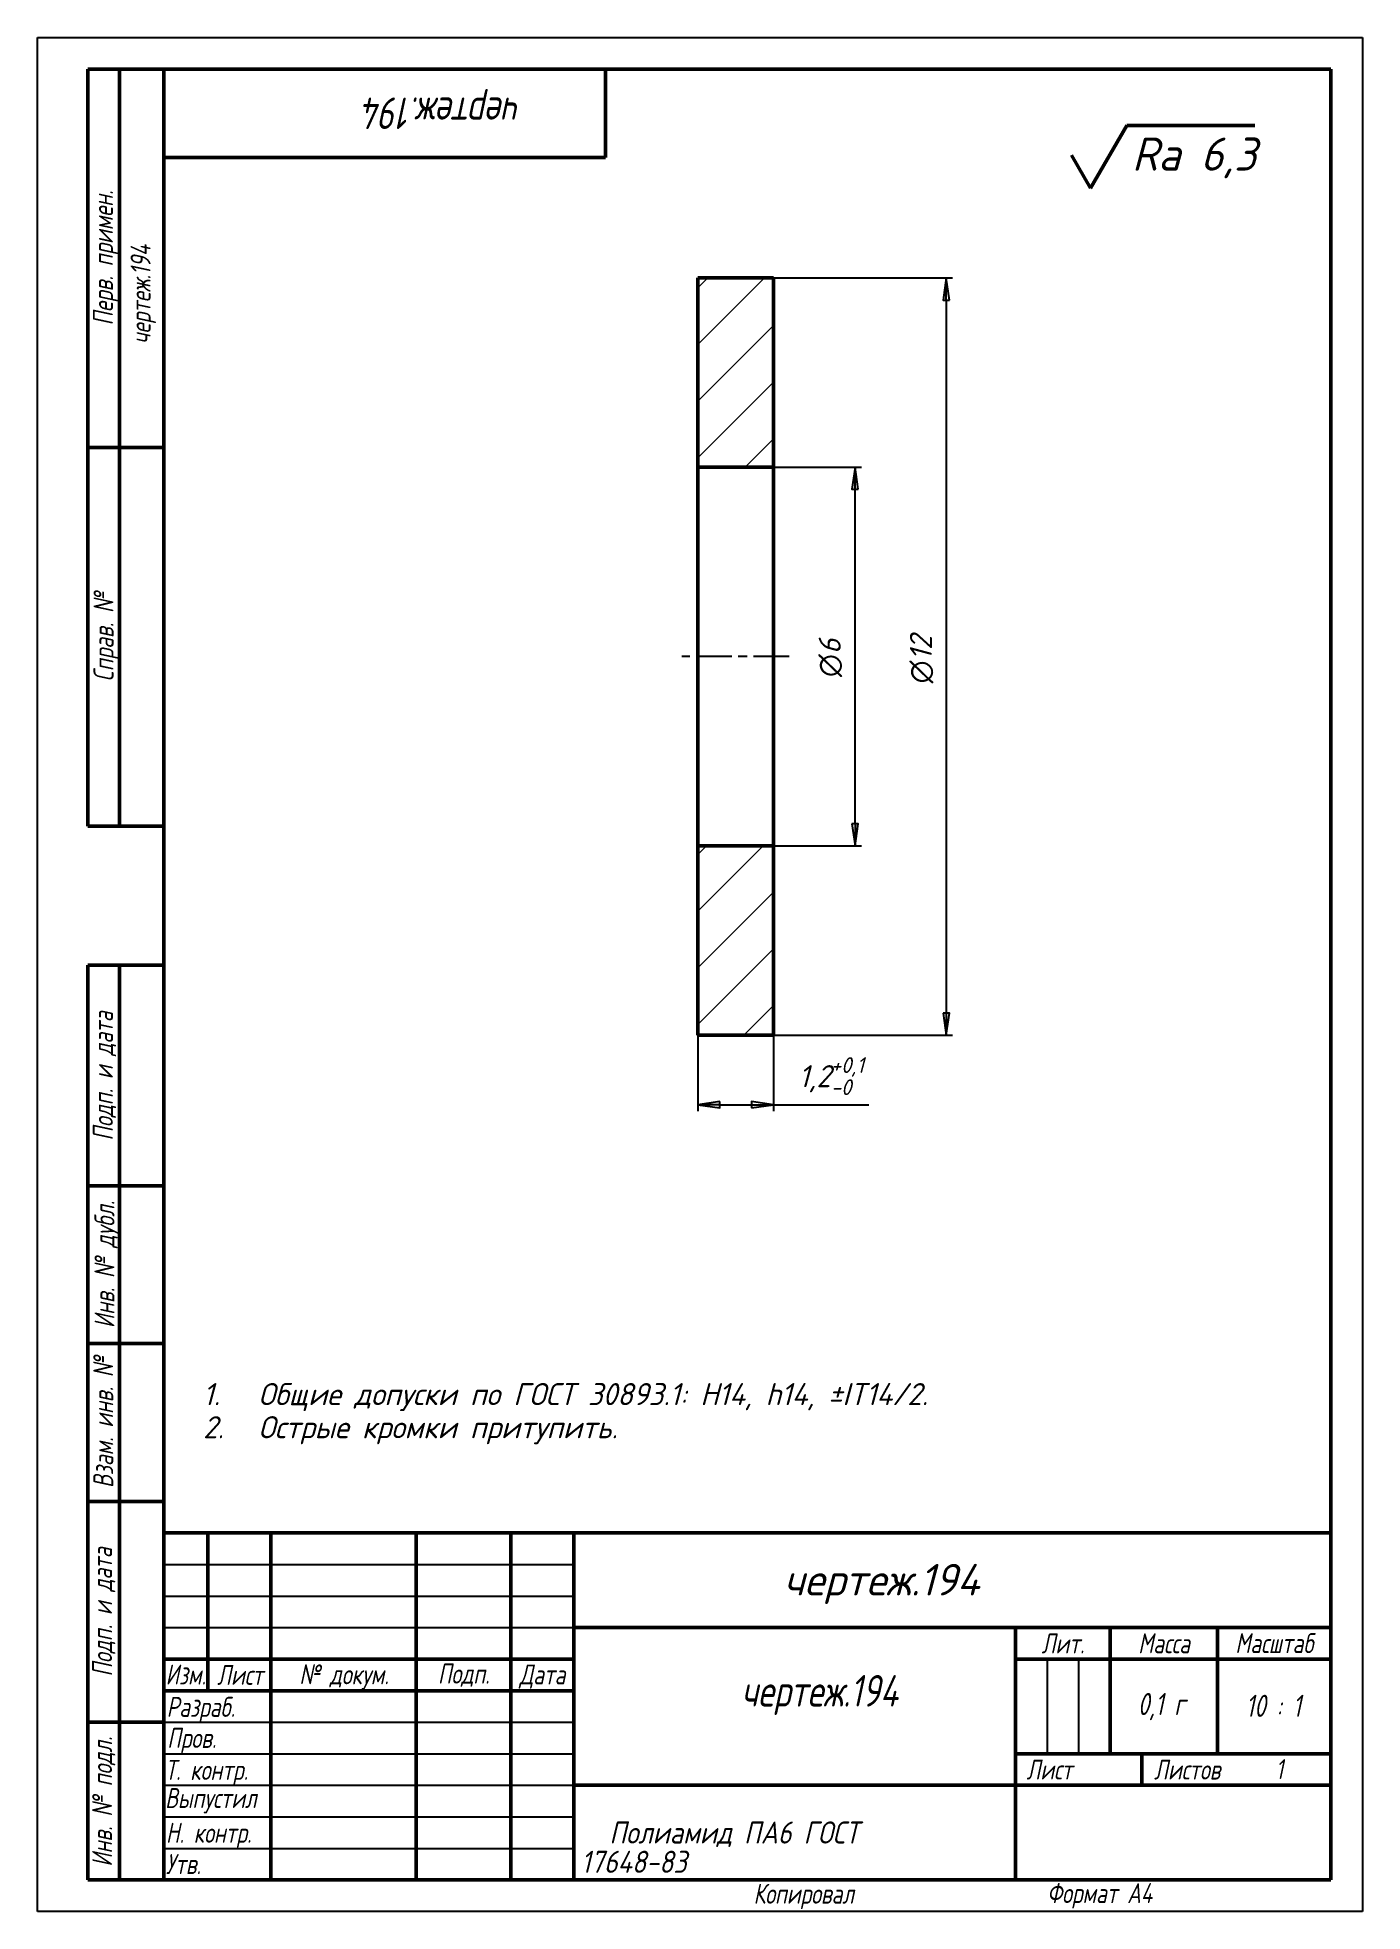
# Model space of a CAD drawing. Header units: millimetres. Extents: x 0 to 21, y 0 to 29.7.
import ezdxf
from ezdxf.enums import TextEntityAlignment as Align

# ---------------------------------------------------------------- set-up
doc = ezdxf.new("R2010")
doc.units = ezdxf.units.MM
doc.header["$LTSCALE"] = 0.1
doc.linetypes.add('LT_04', pattern=[0.7087, 0.4724, -0.0591, 0.1181, -0.0591])
for name, color, linetype, lineweight in [('Layer_01', 7, 'Continuous', 50), ('Layer_02', 7, 'Continuous', 50), ('Layer_03', 7, 'Continuous', 50), ('Layer_05', 7, 'Continuous', 25), ('Layer_06', 7, 'Continuous', 25), ('Layer_07', 7, 'Continuous', 25), ('Layer_08', 7, 'Continuous', 18), ('Layer_09', 7, 'Continuous', 50)]:
    doc.layers.add(name, color=color, linetype=linetype, lineweight=lineweight)
doc.styles.add('Style_02', font='ariali.ttf', dxfattribs={"width": 0.8})
doc.styles.add('Style_03', font='GOST Common Italic.ttf')
doc.styles.add('Style_06', font='GOST Common Italic.ttf', dxfattribs={"width": 0.8})
doc.styles.add('Style_07', font='GOST Common Italic.ttf', dxfattribs={"width": 0.8})
doc.styles.add('Style_08', font='GOST Common Italic.ttf')
doc.styles.add('Style_09', font='GOST Common Italic.ttf', dxfattribs={"width": 0.9})
doc.styles.add('Style_10', font='GOST Common Italic.ttf', dxfattribs={"width": 0.8})
doc.styles.add('Style_11', font='GOST Common Italic.ttf')
doc.styles.add('Style_12', font='GOST Common Italic.ttf', dxfattribs={"width": 0.7})
doc.styles.add('Style_13', font='GOST Common Italic.ttf', dxfattribs={"width": 0.7})
doc.dimstyles.new('DimStyle_06', dxfattribs={"dimscale": 0.1, "dimtxt": 3.5, "dimasz": 3.5, "dimexe": 1, "dimexo": 0, "dimgap": 0.5, "dimtad": 1, "dimrnd": 1e-08, "dimtxsty": 'Style_03', "dimblk": 'Filled-1', "dimcen": 2.5, "dimdle": 15, "dimclrd": 256, "dimclre": 256, "dimclrt": 256, "dimazin": 2, "dimtfac": 0.714286, "dimtdec": 3, "dimtmove": 0, "dimatfit": 3, "dimlwd": 25, "dimlwe": 25})

# ---------------------------------------------------------------- blocks, each defined once
blk = doc.blocks.new('Block_04')
at = {"layer": 'Layer_09'}
for p, q in [((-12, 0), (-12, 145)), ((-12, 145), (0, 145)), ((-7, 145), (-7, 0)), ((-12, 110), (-7, 110)), ((-7, 110), (0, 110)), ((-12, 85), (-7, 85)), ((-7, 85), (0, 85)), ((-12, 60), (-7, 60)), ((-7, 60), (0, 60)), ((-12, 25), (-7, 25)), ((-7, 25), (0, 25)), ((0, 0), (-12, 0))]:
    blk.add_line(p, q, dxfattribs=at)
at = {"layer": 'Layer_05', "char_height": 3.17, "attachment_point": 5, "rotation": 90, "style": 'Style_02'}
for s, insert, width in [('\\fGOST Common|b0|i1;\\H3.1700;Подп. и дата', (-9.37, 127.41), 34.7679), ('\\fGOST Common|b0|i1;\\H3.1700;Инв. № дубл.', (-8.95, 97.55), 24.8438), ('\\fGOST Common|b0|i1;\\H3.1700;Взам. инв. №', (-9.58, 72.53), 24.8669), ('\\fGOST Common|b0|i1;\\H3.1700;Подп. и дата', (-9.5, 42.47), 35.1486), ('\\fGOST Common|b0|i1;\\H3.1700;Инв. № подл.', (-9.5, 12.41), 24.9618)]:
    blk.add_mtext(s, dxfattribs=dict(at, insert=insert, width=width))
at = {"layer": 'Layer_05', "style": 'Style_06', "width": 0.8}
for tag, p in [('Подп._и_дата_2_001', (-3.53, 127.51)), ('Инв._номер_дубликата_001', (-3.41, 97.47)), ('Взамен_инв._номера_001', (-3.46, 72.53)), ('Подп._и_дата_1_001', (-3.42, 42.35)), ('ИНВЕНТАРНЫЙ_НОМЕР_001', (-3.33, 12.68))]:
    blk.add_attdef(tag, text='', height=3.17, rotation=90, dxfattribs=at).set_placement(p, align=Align.MIDDLE_CENTER)
blk = doc.blocks.new('Block_05')
at = {"layer": 'Layer_09'}
for p, q in [((-12, 0), (-12, 120)), ((-12, 120), (0, 120)), ((-7, 0), (-7, 120)), ((-12, 60), (0, 60)), ((0, 0), (-12, 0))]:
    blk.add_line(p, q, dxfattribs=at)
at = {"layer": 'Layer_05', "char_height": 3.17, "attachment_point": 5, "rotation": 90, "style": 'Style_02'}
for s, insert, width in [('\\fGOST Common|b0|i1;\\H3.1700;Перв. примен.', (-9.19, 90.05), 60.0143), ('\\fGOST Common|b0|i1;\\H3.1700;Справ. №', (-9.1, 30), 59.9357)]:
    blk.add_mtext(s, dxfattribs=dict(at, insert=insert, width=width))
at = {"layer": 'Layer_05', "style": 'Style_06', "width": 0.8}
for tag, p in [('Первичная_применяемость_002', (-2.07, 67.16)), ('Первичная_применяемость_001', (-2.07, 67.16)), ('Справочный_номер_001', (-3.55, 30.02))]:
    blk.add_attdef(tag, text='', height=3.17, rotation=90, dxfattribs=at).set_placement(p, align=Align.MIDDLE_CENTER)
blk = doc.blocks.new('Block_06')
at = {"layer": 'Layer_09'}
for p, q in [((0, 0), (70, 0)), ((70, 0), (70, -14)), ((70, -14), (0, -14))]:
    blk.add_line(p, q, dxfattribs=at)
at = {"layer": 'Layer_05', "style": 'Style_07', "width": 0.8}
for tag in ['ОБОЗНАЧЕНИЕ_002', 'ОБОЗНАЧЕНИЕ_001']:
    blk.add_attdef(tag, text='', height=5, rotation=180, dxfattribs=at).set_placement((71.4, -4.53), align=Align.MIDDLE_CENTER)
blk = doc.blocks.new('Block_09')
at = {"layer": 'Layer_02'}
for p, q in [((0, 55), (185, 55)), ((0, 0), (0, 55)), ((0, 0), (0, 55)), ((7, 55), (7, 30)), ((17, 55), (17, 0)), ((40, 55), (40, 0)), ((55, 55), (55, 0)), ((65, 55), (65, 0)), ((185, 0), (185, 55)), ((65, 40), (185, 40)), ((135, 40), (135, 0)), ((150, 40), (150, 20)), ((167, 40), (167, 20)), ((0, 35), (65, 35)), ((135, 35), (185, 35)), ((0, 30), (65, 30)), ((135, 20), (185, 20)), ((155, 20), (155, 15)), ((65, 15), (185, 15)), ((185, 0), (0, 0))]:
    blk.add_line(p, q, dxfattribs=at)
at = {"layer": 'Layer_02', "linetype": 'Continuous', "lineweight": 25}
for p, q in [((0, 50), (65, 50)), ((0, 45), (65, 45)), ((0, 40), (65, 40)), ((140, 35), (140, 20)), ((145, 35), (145, 20)), ((0, 25), (65, 25)), ((0, 20), (65, 20)), ((0, 15), (65, 15)), ((0, 10), (65, 10)), ((0, 5), (65, 5))]:
    blk.add_line(p, q, dxfattribs=at)
at = {"layer": 'Layer_02', "char_height": 3.17, "style": 'Style_02'}
for s, insert, width, attachment_point in [('\\fGOST Common|b0|i1;\\H3.1700;Лит.', (142.52, 37.49), 14.9766, 5), ('\\fGOST Common|b0|i1;\\H3.1700;Масса', (158.55, 37.51), 16.9878, 5), ('\\fGOST Common|b0|i1;\\H3.1700;Масштаб', (176.02, 37.53), 17.8316, 5), ('\\fGOST Common|b0|i1;\\H3.1700;Изм.', (3.5, 32.56), 6.9635, 5), ('\\fGOST Common|b0|i1;\\H3.1700;Лист', (12.1, 32.5), 10.0029, 5), ('\\A0;\\fGOST Common|b0|i1;\\H3.1700;№ докум.', (28.58, 32.16), 22.9069, 5), ('\\fGOST Common|b0|i1;\\H3.1700;Подп.', (47.56, 32.45), 14.879, 5), ('\\fGOST Common|b0|i1;\\H3.1700;Дата', (60.02, 32.24), 9.9614, 5), ('\\fGOST Common|b0|i1;\\H3.1700;Разраб.', (0.47, 27), 16.9971, 4), ('\\fGOST Common|b0|i1;\\H3.1700;Пров.', (0.56, 22.08), 17.0192, 4), ('\\A0;\\fGOST Common|b0|i1;\\H3.1700;Т. контр.', (0.23, 17.01), 16.9554, 4), ('\\fGOST Common|b0|i1;\\H3.1700;Лист', (140.37, 17.5), 10.5071, 5), ('\\fGOST Common|b0|i1;\\H3.1700;Листов', (162.21, 17.5), 14.3668, 5), ('\\A1;', (150.6, 17.54), 8.8313, 5), ('\\fGOST Common|b0|i1;\\H3.1700;Н. контр.', (0.36, 7.05), 16.9999, 4), ('\\fGOST Common|b0|i1;\\H3.1700;Утв.', (0.34, 2.52), 17.0083, 4), ('\\fGOST Common|b0|i1;\\H3.1700;Копировал', (93.48, -0.59), 19.7871, 1)]:
    blk.add_mtext(s, dxfattribs=dict(at, insert=insert, width=width, attachment_point=attachment_point))
at = {"layer": 'Layer_02'}
for tag, height, style, width, p in [('Изм1_001', 2.89, 'Style_13', 0.7, (3.51, 52.52)), ('Лист1_001', 2.89, 'Style_13', 0.7, (12.03, 52.52)), ('Докум1_001', 2.89, 'Style_13', 0.7, (28.54, 52.48)), ('Изм2_001', 2.89, 'Style_13', 0.7, (3.5, 47.52)), ('Лист2_001', 2.89, 'Style_13', 0.7, (12.01, 47.5)), ('Докум2_001', 2.89, 'Style_13', 0.7, (28.53, 47.5)), ('Изм3_001', 2.89, 'Style_13', 0.7, (3.5, 42.5)), ('Лист3_001', 2.89, 'Style_13', 0.7, (12.01, 42.51)), ('Докум3_001', 2.89, 'Style_13', 0.7, (28.51, 42.48)), ('Изм4_001', 2.89, 'Style_13', 0.7, (3.51, 37.5)), ('Лист4_001', 2.89, 'Style_13', 0.7, (12, 37.53)), ('Докум4_001', 2.89, 'Style_13', 0.7, (28.51, 37.52)), ('НАИМЕНОВАНИЕ_001', 5, 'Style_07', 0.8, (100.03, 29.98)), ('Литера_001', 3.5, 'Style_10', 0.8, (137.52, 27.25)), ('Литера2_001', 3.5, 'Style_10', 0.8, (142.51, 27.22)), ('Литера3_001', 3.5, 'Style_10', 0.8, (147.52, 27.21)), ('Масса_001', 3.5, 'Style_10', 0.8, (156.25, 26.48)), ('Масштаб_001', 3.5, 'Style_10', 0.8, (174.28, 25.86)), ('Тип_документа_001', 3.17, 'Style_06', 0.8, (100.08, 17.56)), ('Листов_001', 3.17, 'Style_06', 0.8, (177.46, 17.58)), ('Материал_Класс_002', 3.5, 'Style_09', 0.9, (78.84, 5.8)), ('Материал_Класс_001', 3.5, 'Style_09', 0.9, (78.84, 5.8))]:
    blk.add_attdef(tag, text='', height=height, dxfattribs=dict(at, style=style, width=width)).set_placement(p, align=Align.MIDDLE_CENTER)
for tag, height, style, width, p in [('Подп1_001', 2.89, 'Style_13', 0.7, (40.01, 52.51)), ('Дата1_001', 2, 'Style_12', 0.7, (55.01, 52.51)), ('Подп2_001', 2.89, 'Style_13', 0.7, (40.01, 47.5)), ('Дата2_001', 2, 'Style_12', 0.7, (55.01, 47.49)), ('Подп3_001', 2.89, 'Style_13', 0.7, (40.01, 42.51)), ('Дата3_001', 2, 'Style_12', 0.7, (55.02, 42.52)), ('Подп4_001', 2.89, 'Style_13', 0.7, (40.01, 37.51)), ('Дата4_001', 2, 'Style_12', 0.7, (55.02, 37.51)), ('АВТОР_001', 3.17, 'Style_06', 0.8, (15.59, 26.85)), ('Разработал_Подп._001', 2.89, 'Style_13', 0.7, (40.05, 27.51)), ('ДАТА_СОЗДАНИЯ_001', 2, 'Style_12', 0.7, (55.01, 27.51)), ('ПРОВЕРИЛ_001', 3.17, 'Style_06', 0.8, (17.41, 22.53)), ('Проверил_Подп._001', 2.89, 'Style_13', 0.7, (40.05, 22.52)), ('ДАТА_ПРОВЕРКИ_001', 2, 'Style_12', 0.7, (55.02, 22.51)), ('ТЕХНОЛОГ_001', 3.17, 'Style_06', 0.8, (17.33, 17.54)), ('Технолог_Подп._001', 2.89, 'Style_13', 0.7, (40.05, 17.51)), ('Технолог_Дата_001', 2, 'Style_12', 0.7, (55.01, 17.5)), ('Должность_руководителя_001', 3.17, 'Style_06', 0.8, (0.52, 12.51)), ('НАЧ._ОТДЕЛА_001', 3.17, 'Style_06', 0.8, (17.46, 12.45)), ('Руководитель_Подп._001', 2.89, 'Style_13', 0.7, (40.01, 12.5)), ('Руководитель_Дата_001', 2, 'Style_12', 0.7, (55.01, 12.51)), ('НОРМОКОНТРОЛЬ_001', 3.17, 'Style_06', 0.8, (17.37, 7.48)), ('Нормоконтроль_Подп._001', 2.89, 'Style_13', 0.7, (40.05, 7.52)), ('ДАТА_НОРМОКОНТРОЛЯ_001', 2, 'Style_12', 0.7, (55.02, 7.51)), ('УТВЕРДИЛ_001', 3.17, 'Style_06', 0.8, (17.4, 2.51)), ('Утвердил_Подп._001', 2.89, 'Style_13', 0.7, (40.05, 2.51)), ('ДАТА_УТВЕРЖДЕНИЯ_001', 2, 'Style_12', 0.7, (55.01, 2.5))]:
    blk.add_attdef(tag, text='', height=height, dxfattribs=dict(at, style=style, width=width)).set_placement(p, align=Align.MIDDLE_LEFT)
for tag, height, style, p in [('ОБОЗНАЧЕНИЕ_001', 5, 'Style_08', (103.57, 45.12)), ('ОРГАНИЗАЦИЯ_001', 3.5, 'Style_11', (148.22, 5.85))]:
    blk.add_attdef(tag, text='', height=height, dxfattribs=dict(at, style=style)).set_placement(p, align=Align.MIDDLE_CENTER)
at = {"layer": 'Layer_02', "style": 'Style_09', "width": 0.9}
for tag, p in [('Материал_Наим._001', (133.71, 9.75)), ('Материал_ГОСТ_001', (134.04, 4.06))]:
    blk.add_attdef(tag, text='', height=3.5, dxfattribs=at).set_placement(p, align=Align.MIDDLE_RIGHT)
blk = doc.blocks.new('Block_10')
at = {"layer": 'Layer_03', "lineweight": 25}
for p, q in [((0, 0), (0, 297)), ((0, 297), (210, 297)), ((210, 297), (210, 0)), ((210, 0), (0, 0))]:
    blk.add_line(p, q, dxfattribs=at)
at = {"layer": 'Layer_03'}
for p, q in [((205, 292), (20, 292)), ((20, 292), (20, 5)), ((205, 5), (205, 292)), ((20, 5), (205, 5))]:
    blk.add_line(p, q, dxfattribs=at)
at = {"layer": 'Layer_03', "insert": (160, 4.5), "char_height": 3.17, "attachment_point": 1, "style": 'Style_02'}
blk.add_mtext('\\A1;\\fGOST Common|b0|i1;\\H3.1700;Формат A4', dxfattribs=at)
blk = doc.blocks.new('Block_08')
at = {"layer": 'Layer_09', "lineweight": 50}
for p, q in [((-7.26, -3.6), (-6.163, -1.7)), ((-6.163, -1.7), (-2.3, -1.7)), ((-7.837, -2.6), (-7.26, -3.6))]:
    blk.add_line(p, q, dxfattribs=at)
at = {"layer": 'Layer_05', "insert": (-6.009, -3.3), "char_height": 1, "attachment_point": 7, "style": 'Style_03'}
blk.add_mtext('\\A1;\\fGOST Common|b0|i1;\\H1.0000;Ra 6,3', dxfattribs=at)
blk = doc.blocks.new('Filled-1')
at = {"color": 0}
for p, q in [((0, 0), (-1, 0.143)), ((-1, 0.143), (-1, -0.143)), ((-1, 0), (0, 0)), ((-1, -0.143), (0, 0))]:
    blk.add_line(p, q, dxfattribs=at)
at = {"color": 0, "flags": 128}
blk.add_lwpolyline([(-1, -0.143), (0, 0), (-1, 0.143), (-1, -0.143)], dxfattribs=at)
at = {"color": 0}
blk.add_solid([(-1, -0.143), (0, 0), (-1, 0.143), (-1, -0.143)], dxfattribs=at)
blk = doc.blocks.new('*D10')
at = {"layer": 'Defpoints', "color": 0, "linetype": 'Continuous'}
for p in [(11.664, 22.889), (12.957, 22.889), (11.664, 16.889)]:
    blk.add_point(p, dxfattribs=at)
at = {"layer": 'Layer_07', "linetype": 'Continuous', "lineweight": 25}
for p, q in [((11.664, 22.889), (13.057, 22.889)), ((12.957, 17.239), (12.957, 22.539)), ((11.664, 16.889), (13.057, 16.889))]:
    blk.add_line(p, q, dxfattribs=at)
at = {"layer": 'Layer_07', "linetype": 'Continuous', "lineweight": 25, "xscale": 0.35, "yscale": 0.35, "zscale": 0.35}
for p, rotation in [((12.957, 22.889), 90), ((12.957, 16.889), 270)]:
    blk.add_blockref('Filled-1', p, dxfattribs=dict(at, rotation=rotation))
at = {"layer": 'Layer_07', "linetype": 'Continuous', "lineweight": 25, "insert": (12.381, 19.565), "char_height": 0.35, "attachment_point": 1, "rotation": 90, "style": 'Style_03'}
blk.add_mtext('\\A1;\\fAIGDT|b0|i0;n\\fGOST Common|b0|i1;6', dxfattribs=at)
blk = doc.blocks.new('*D11')
at = {"layer": 'Defpoints', "color": 0, "linetype": 'Continuous'}
for p in [(11.664, 25.889), (11.664, 13.889), (14.403, 13.889)]:
    blk.add_point(p, dxfattribs=at)
at = {"layer": 'Layer_07', "linetype": 'Continuous', "lineweight": 25}
for p, q in [((11.664, 25.889), (14.503, 25.889)), ((14.403, 25.539), (14.403, 14.239)), ((11.664, 13.889), (14.503, 13.889))]:
    blk.add_line(p, q, dxfattribs=at)
at = {"layer": 'Layer_07', "linetype": 'Continuous', "lineweight": 25, "xscale": 0.35, "yscale": 0.35, "zscale": 0.35}
for p, rotation in [((14.403, 25.889), 90), ((14.403, 13.889), 270)]:
    blk.add_blockref('Filled-1', p, dxfattribs=dict(at, rotation=rotation))
at = {"layer": 'Layer_07', "linetype": 'Continuous', "lineweight": 25, "insert": (13.826, 19.464), "char_height": 0.35, "attachment_point": 1, "rotation": 90, "style": 'Style_03'}
blk.add_mtext('\\A1;\\fAIGDT|b0|i0;n\\fGOST Common|b0|i1;12', dxfattribs=at)
blk = doc.blocks.new('*D12')
at = {"layer": 'Defpoints', "color": 0, "linetype": 'Continuous'}
for p in [(10.464, 13.889), (11.664, 13.889), (11.664, 12.786)]:
    blk.add_point(p, dxfattribs=at)
at = {"layer": 'Layer_07', "linetype": 'Continuous', "lineweight": 25}
for p, q in [((10.464, 13.889), (10.464, 12.686)), ((11.664, 13.889), (11.664, 12.686)), ((10.814, 12.786), (11.314, 12.786)), ((11.664, 12.786), (13.176, 12.786))]:
    blk.add_line(p, q, dxfattribs=at)
at = {"layer": 'Layer_07', "linetype": 'Continuous', "lineweight": 25, "xscale": 0.35, "yscale": 0.35, "zscale": 0.35, "rotation": 180}
blk.add_blockref('Filled-1', (10.464, 12.786), dxfattribs=at)
at = {"layer": 'Layer_07', "linetype": 'Continuous', "lineweight": 25, "xscale": 0.35, "yscale": 0.35, "zscale": 0.35}
blk.add_blockref('Filled-1', (11.664, 12.786), dxfattribs=at)
at = {"layer": 'Layer_07', "linetype": 'Continuous', "lineweight": 25, "insert": (12.064, 13.539), "char_height": 0.35, "attachment_point": 1, "style": 'Style_03'}
blk.add_mtext('\\A1;1,2{\\H0.25;\\S+0,1^ -0;}', dxfattribs=at)

msp = doc.modelspace()

# ---------------------------------------------------------------- hatches: boundary and pattern name
at = {"layer": 'Layer_08'}
h = msp.add_hatch(dxfattribs=at)
h.set_pattern_fill('ANSI31', color=256, scale=5.08, style=0)
h.set_pattern_definition([(45, (0, 0), (-0.449013, 0.449013), [])])
h.paths.add_polyline_path([(10.464, 13.889), (11.664, 13.889), (11.664, 16.889), (10.464, 16.889)])
h.paths.add_polyline_path([(11.664, 25.889), (10.464, 25.889), (10.464, 22.889), (11.664, 22.889)])

# ---------------------------------------------------------------- linework, layer by layer
at = {"layer": 'Layer_01'}
for p, q in [((11.664, 25.889), (10.464, 25.889)), ((10.464, 25.889), (10.464, 22.889)), ((11.664, 22.889), (11.664, 25.889)), ((10.464, 22.889), (11.664, 22.889)), ((10.464, 16.889), (10.464, 22.889)), ((11.664, 22.889), (11.664, 16.889)), ((11.664, 16.889), (10.464, 16.889)), ((10.464, 16.889), (10.464, 13.889)), ((11.664, 13.889), (11.664, 16.889)), ((10.464, 13.889), (11.664, 13.889))]:
    msp.add_line(p, q, dxfattribs=at)
at = {"layer": 'Layer_06', "linetype": 'LT_04', "ltscale": 11.993792}
msp.add_line((11.914, 19.889), (10.214, 19.889), dxfattribs=at)

# ---------------------------------------------------------------- block references
for name, p, xscale, yscale, zscale in [('Block_10', (0, 0), 0.1, 0.1, 0.1), ('Block_08', (20.5, 29.2), 0.5249999910593033, 0.5249999910593033, 0.5249999910593033), ('Block_04', (2, 0.5), 0.1, 0.1, 0.1)]:
    msp.add_blockref(name, p, dxfattribs=dict(xscale=xscale, yscale=yscale, zscale=zscale))
ref = msp.add_blockref('Block_05', (2, 17.2), dxfattribs=dict(xscale=0.1, yscale=0.1, zscale=0.1))
ref.add_attrib('Первичная_применяемость_001', 'чертеж.194', (1.793, 24.842), dxfattribs={"layer": 'Layer_05', "height": 0.317, "rotation": 90, "style": 'Style_06', "width": 0.8})
ref = msp.add_blockref('Block_06', (2, 29.2), dxfattribs=dict(xscale=0.1, yscale=0.1, zscale=0.1))
ref.add_attrib('ОБОЗНАЧЕНИЕ_001', 'чертеж.194', (7.66, 28.75), dxfattribs={"layer": 'Layer_05', "height": 0.5, "rotation": 180, "style": 'Style_07', "width": 0.8})
ref = msp.add_blockref('Block_09', (2, 0.5), dxfattribs=dict(xscale=0.1, yscale=0.1, zscale=0.1))
ref.add_attrib('Должность_руководителя_001', 'Выпустил', (2.023, 1.64), dxfattribs={"layer": 'Layer_02', "height": 0.317, "style": 'Style_06', "width": 0.8})
ref.add_attrib('ОБОЗНАЧЕНИЕ_001', 'чертеж.194', (11.826, 5.009), dxfattribs={"layer": 'Layer_02', "height": 0.5, "style": 'Style_08'})
ref.add_attrib('НАИМЕНОВАНИЕ_001', 'чертеж.194', (11.156, 3.248), dxfattribs={"layer": 'Layer_02', "height": 0.5, "style": 'Style_07', "width": 0.8})
ref.add_attrib('Материал_Класс_001', 'Полиамид ПА6 ГОСТ', (9.063, 1.077), dxfattribs={"layer": 'Layer_02', "height": 0.35, "style": 'Style_09', "width": 0.9})
ref.add_attrib('Масса_001', '0,1 г', (17.439, 3.113), dxfattribs={"layer": 'Layer_02', "height": 0.35, "style": 'Style_10', "width": 0.8})
ref.add_attrib('Масштаб_001', '10 : 1', (19.15, 3.085), dxfattribs={"layer": 'Layer_02', "height": 0.35, "style": 'Style_10', "width": 0.8})
ref.add_attrib('Листов_001', '1', (19.623, 2.099), dxfattribs={"layer": 'Layer_02', "height": 0.317, "style": 'Style_06', "width": 0.8})
ref.add_attrib('Материал_Класс_002', '17648-83', (8.616, 0.613), dxfattribs={"layer": 'Layer_02', "height": 0.35, "style": 'Style_09', "width": 0.9})

# ---------------------------------------------------------------- texts
at = {"layer": 'Layer_05', "style": 'Style_03'}
for s, p in [('1. ', (2.625, 8.025)), ('Общие допуски по ГОСТ 30893.1: H14, h14, ±IT14/2.', (3.5, 8.025)), ('2. ', (2.625, 7.5)), ('Острые кромки притупить.', (3.5, 7.5))]:
    msp.add_text(s, height=0.35, dxfattribs=at).set_placement(p)

# ---------------------------------------------------------------- dimensions: what is measured, and where the dimension line sits
at = {"layer": 'Layer_07', "linetype": 'Continuous', "lineweight": 25}
for base, p1, p2, picture, middle in [((14.403, 13.889), (11.664, 25.889), (11.664, 13.889), '*D11', (14.403, 19.889)), ((12.957, 22.889), (11.664, 16.889), (11.664, 22.889), '*D10', (12.957, 19.889))]:
    dim = msp.add_linear_dim(base=base, p1=p1, p2=p2, angle=90, text='\\fAIGDT|b0|i0;n\\fGOST Common|b0|i1;<>', dimstyle='DimStyle_06', override={"dimgap": 0.5, "dimdec": 2, "dimtol": 0, "dimlim": 0, "dimtp": 0, "dimtm": 0, "dimtdec": 3, "dimtofl": 0, "dimatfit": 1}, dxfattribs=at)
    dim.commit()
    dim.dimension.update_dxf_attribs({"geometry": picture, "text_midpoint": middle, "dimtype": 160})
dim = msp.add_linear_dim(base=(11.664, 12.786), p1=(10.464, 13.889), p2=(11.664, 13.889), angle=180, dimstyle='DimStyle_06', override={"dimgap": 0.5, "dimdec": 2, "dimtol": 1, "dimlim": 0, "dimtp": 0.1, "dimtm": 1e-09, "dimtdec": 3, "dimtofl": 0, "dimatfit": 2}, dxfattribs=at)
dim.commit()
dim.dimension.update_dxf_attribs({"geometry": '*D12', "text_midpoint": (12.595, 12.786), "dimtype": 160})

doc.saveas('drawing.dxf')
